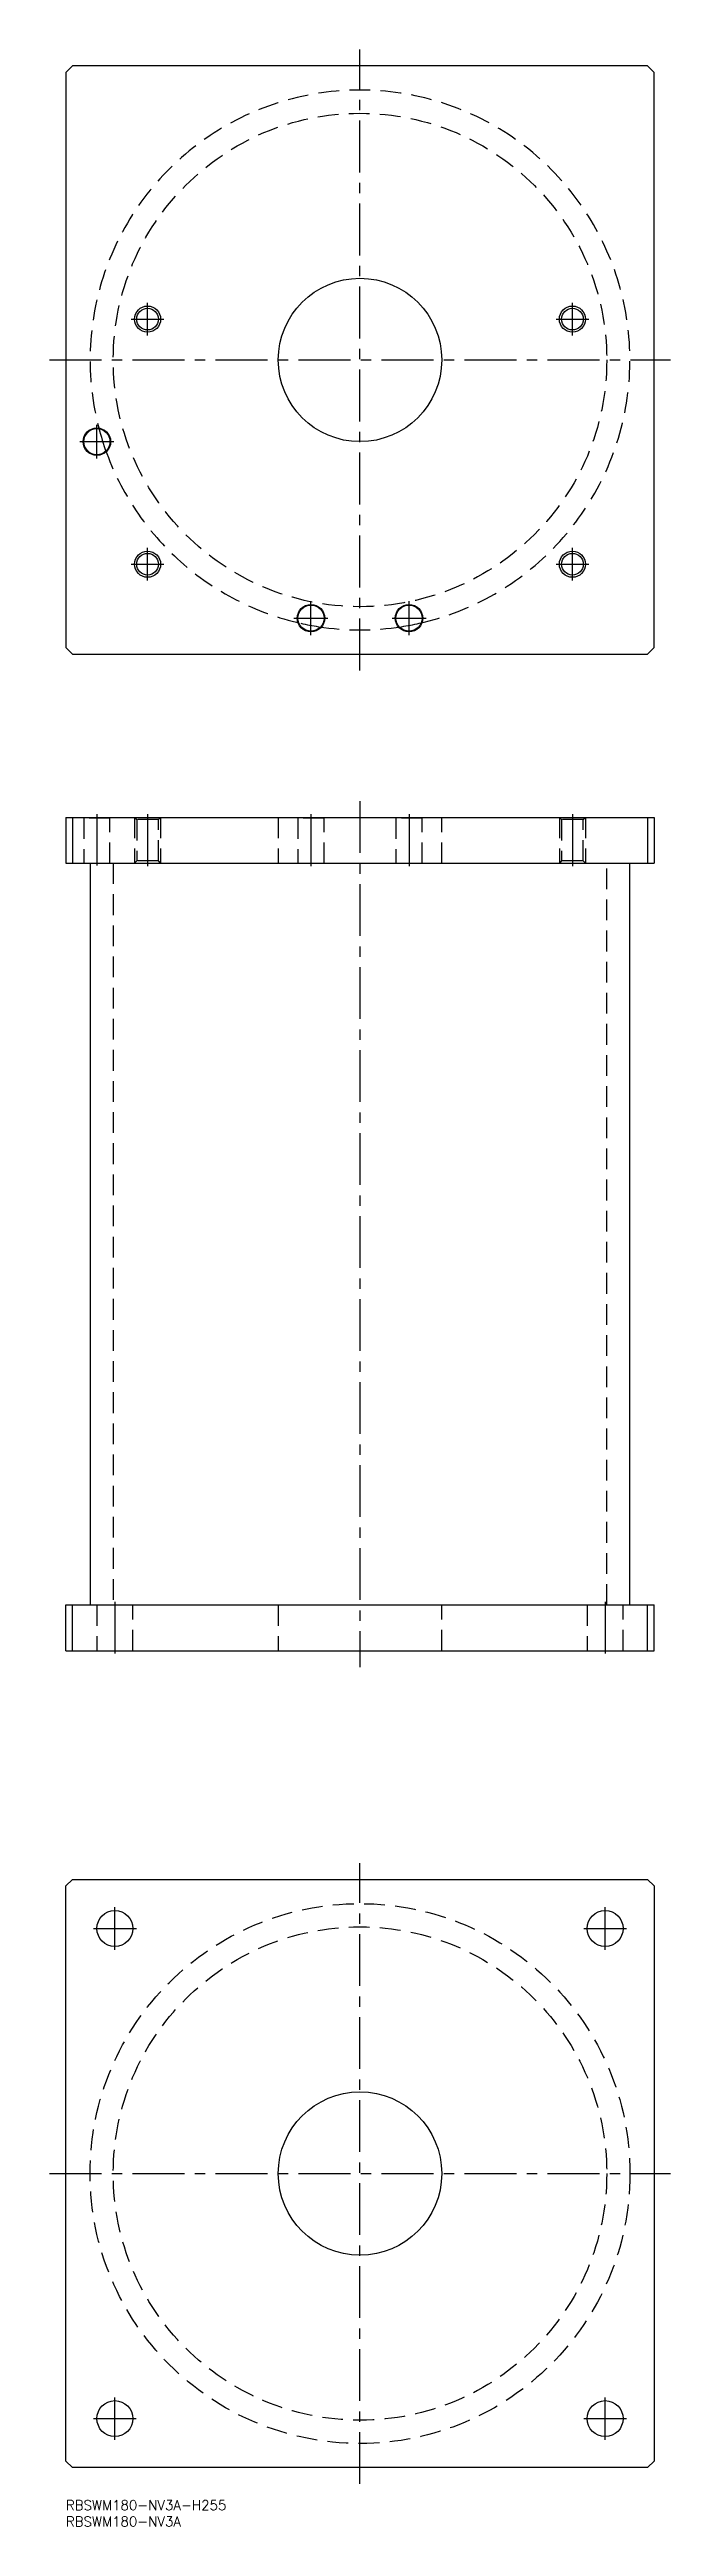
# Model space of a CAD drawing. Extents: x -5 to 185, y -8 to 750.
import ezdxf

# ---------------------------------------------------------------- set-up
doc = ezdxf.new("R2010")
doc.units = 0
doc.header["$LTSCALE"] = 0.5
doc.linetypes.add('CENTER', pattern=[50.8, 31.75, -6.35, 6.35, -6.35])
doc.linetypes.add('DASHED', pattern=[19.05, 12.7, -6.35])
for name, color, linetype in [('MSM_CENTER', 1, 'CENTER'), ('MSM_CONTINUOUS', 7, 'CONTINUOUS'), ('MSM_DASHED', 4, 'DASHED'), ('MSM_NARROW', 5, 'CONTINUOUS'), ('MSM_PART_NUMBER', 7, 'CONTINUOUS')]:
    doc.layers.add(name, color=color, linetype=linetype)
doc.styles.get("Standard").update_dxf_attribs({"font": 'txt.shx', "height": 3, "bigfont": 'bigfont.shx'})

msp = doc.modelspace()

# ---------------------------------------------------------------- linework, layer by layer
at = {"layer": 'MSM_CENTER'}
for p, q in [((90, 560), (90, 750)), ((20, 667.5), (30, 667.5)), ((25, 662.5), (25, 672.5)), ((150, 667.5), (160, 667.5)), ((155, 662.5), (155, 672.5)), ((-5, 655), (185, 655)), ((4.3, 630), (14.7, 630)), ((9.5, 624.8), (9.5, 635.2)), ((20, 592.5), (30, 592.5)), ((25, 587.5), (25, 597.5)), ((150, 592.5), (160, 592.5)), ((155, 587.5), (155, 597.5)), ((75, 570.8), (75, 581.2)), ((105, 570.8), (105, 581.2)), ((69.8, 576), (80.2, 576)), ((99.8, 576), (110.2, 576)), ((9.5, 516), (9.5, 500.3)), ((25, 516), (25, 500)), ((75, 516), (75, 500)), ((90, 520), (90, 255)), ((105, 516), (105, 500)), ((155, 516), (155, 500)), ((15, 275), (15, 259)), ((165, 275), (165, 259)), ((90, 5), (90, 195)), ((8.44, 175), (21.56, 175)), ((15, 168.44), (15, 181.56)), ((158.5, 175), (171.5, 175)), ((165, 168.5), (165, 181.5)), ((-5, 100), (185, 100)), ((15, 18.5), (15, 31.5)), ((165, 18.5), (165, 31.5)), ((8.5, 25), (21.5, 25)), ((158.5, 25), (171.5, 25))]:
    msp.add_line(p, q, dxfattribs=at)
at = {"layer": 'MSM_CONTINUOUS'}
for p, q in [((2, 745), (0, 743)), ((0, 743), (0, 567)), ((178, 745), (2, 745)), ((180, 743), (178, 745)), ((180, 567), (180, 743)), ((0, 567), (2, 565)), ((2, 565), (178, 565)), ((178, 565), (180, 567)), ((0, 515), (0, 501)), ((0, 515), (180, 515)), ((2, 515), (2, 501)), ((178, 515), (178, 501)), ((180, 515), (180, 501)), ((0, 501), (180, 501)), ((7.4, 501), (7.4, 274)), ((172.6, 274), (172.6, 501)), ((0, 260), (0, 274)), ((0, 274), (180, 274)), ((2, 260), (2, 274)), ((178, 260), (178, 274)), ((180, 260), (180, 274)), ((0, 260), (180, 260)), ((0, 188), (2, 190)), ((2, 190), (178, 190)), ((178, 190), (180, 188)), ((0, 12), (0, 188)), ((180, 188), (180, 12)), ((2, 10), (0, 12)), ((178, 10), (2, 10)), ((180, 12), (178, 10))]:
    msp.add_line(p, q, dxfattribs=at)
for centre, radius in [((90, 655), 25), ((25, 667.5), 3.3235), ((155, 667.5), 3.3235), ((9.5, 630), 4.2), ((9.5, 630), 4), ((25, 592.5), 3.3235), ((155, 592.5), 3.3235), ((75, 576), 4.2), ((75, 576), 4), ((105, 576), 4.2), ((105, 576), 4), ((15, 175), 5.5), ((165, 175), 5.5), ((90, 100), 25), ((15, 25), 5.5), ((165, 25), 5.5)]:
    msp.add_circle(centre, radius, dxfattribs=at)
for start, end in [(193.8760225, 199.3563251), (257.3287305, 261.1693355), (278.8306645, 282.6712695)]:
    msp.add_arc((90, 655), 82.6, start, end, dxfattribs=at)
at = {"layer": 'MSM_DASHED'}
for p, q in [((5.3, 515), (5.5, 514.8)), ((5.5, 514.8), (5.5, 501)), ((13.5, 514.8), (5.5, 514.8)), ((13.5, 514.8), (13.7, 515)), ((13.5, 501), (13.5, 514.8)), ((21, 515), (21.6765, 514.3235)), ((21, 515), (21, 501)), ((21.6765, 514.3235), (21.6765, 501.6765)), ((28.3235, 514.3235), (21.6765, 514.3235)), ((28.3235, 514.3235), (29, 515)), ((28.3235, 501.6765), (28.3235, 514.3235)), ((29, 515), (29, 501)), ((65, 515), (65, 501)), ((70.8, 515), (71, 514.8)), ((71, 514.8), (71, 501)), ((79, 514.8), (71, 514.8)), ((79, 514.8), (79.2, 515)), ((79, 501), (79, 514.8)), ((100.8, 515), (101, 514.8)), ((101, 514.8), (101, 501)), ((109, 514.8), (101, 514.8)), ((109, 514.8), (109.2, 515)), ((109, 501), (109, 514.8)), ((115, 501), (115, 515)), ((151, 515), (151.6765, 514.3235)), ((151, 515), (151, 501)), ((151.6765, 514.3235), (151.6765, 501.6765)), ((158.3235, 514.3235), (151.6765, 514.3235)), ((158.3235, 514.3235), (159, 515)), ((158.3235, 501.6765), (158.3235, 514.3235)), ((159, 515), (159, 501)), ((14.5, 501), (14.5, 274)), ((21.6765, 501.6765), (21, 501)), ((28.3235, 501.6765), (21.6765, 501.6765)), ((29, 501), (28.3235, 501.6765)), ((151.6765, 501.6765), (151, 501)), ((158.3235, 501.6765), (151.6765, 501.6765)), ((159, 501), (158.3235, 501.6765)), ((165.5, 274), (165.5, 501)), ((9.5, 274), (9.5, 260)), ((20.5, 260), (20.5, 274)), ((65, 274), (65, 260)), ((115, 260), (115, 274)), ((159.5, 274), (159.5, 260)), ((170.5, 260), (170.5, 274))]:
    msp.add_line(p, q, dxfattribs=at)
for centre, radius in [((90, 655), 75.5), ((90, 100), 82.6), ((90, 100), 75.5)]:
    msp.add_circle(centre, radius, dxfattribs=at)
for start, end in [(282.6712695, 195.1489793), (199.3563251, 257.3287305), (261.1693355, 278.8306645)]:
    msp.add_arc((90, 655), 82.6, start, end, dxfattribs=at)
at = {"layer": 'MSM_NARROW'}
for centre in [(25, 667.5), (155, 667.5), (25, 592.5), (155, 592.5)]:
    msp.add_circle(centre, 4, dxfattribs=at)

# ---------------------------------------------------------------- texts
at = {"layer": 'MSM_PART_NUMBER'}
for s, p in [('RBSWM180-NV3A-H255', (0, -3)), ('RBSWM180-NV3A', (0, -8))]:
    msp.add_text(s, height=3, dxfattribs=at).set_placement(p)

doc.saveas('drawing.dxf')
